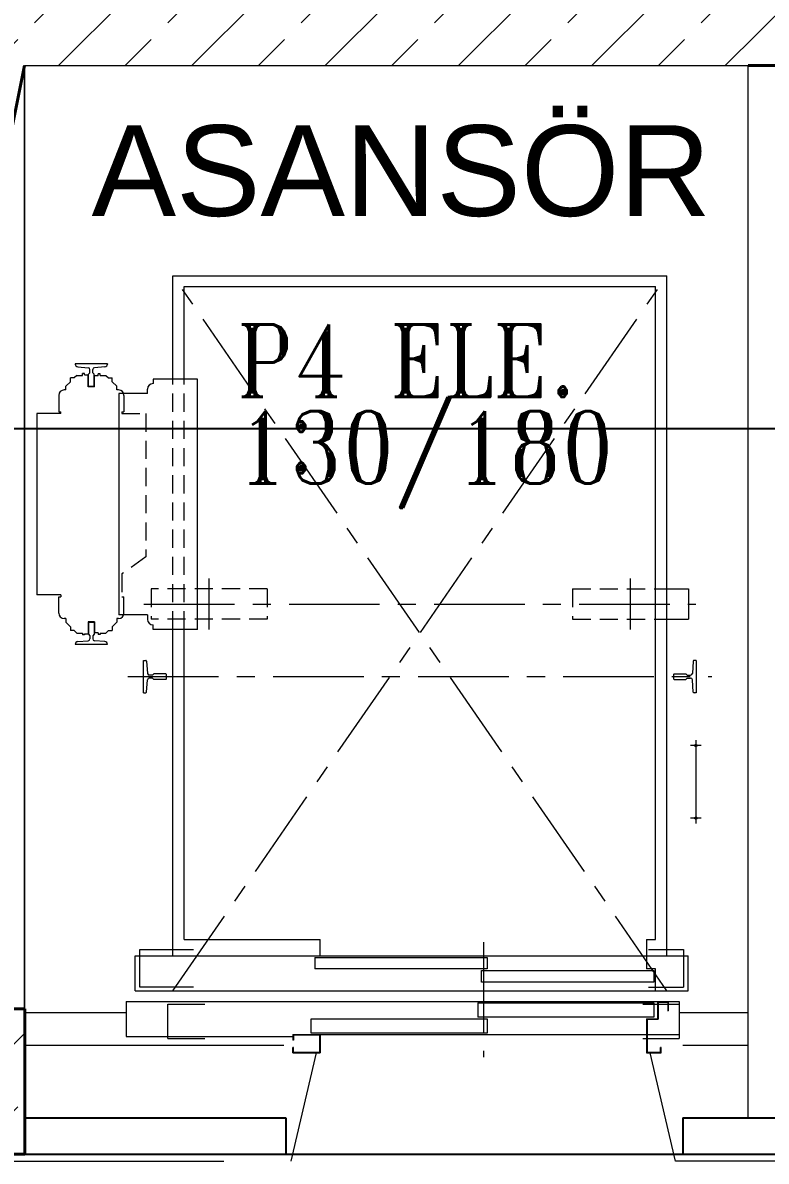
# Model space of a CAD drawing. Header units: millimetres. Extents: x -106996 to 276536, y -21995 to 37993.
# Drawn here: x -81780 to -79730, y -1618 to 1520 of the extents above; entities that cross this region are included whole.
import ezdxf

# ---------------------------------------------------------------- set-up
doc = ezdxf.new("R2010")
doc.units = ezdxf.units.MM
doc.header["$LTSCALE"] = 100
for name, pattern in [('CENTERX2', [4, 2.5, -0.5, 0.5, -0.5]), ('DASHED', [0.75, 0.5, -0.25]), ('Nokta & Kesikli', [670.277762, 352.777767, -176.388884, 0, -141.111112]), ('PHANTOM2', [31.75, 15.875, -3.175, 3.175, -3.175, 3.175, -3.175])]:
    doc.linetypes.add(name, pattern=pattern)
for name, color, linetype, lineweight, true_color in [('_aks_Pen_No__1_Pen_No__30', 7, 'Continuous', 25, 0xe6462f), ('_asansör kabin_Pen_No__4', 7, 'Continuous', 25, 0x4a4a4a), ('_kesit çizgisi_Pen_No__30', 7, 'Continuous', 25, 0xe6462f), ('_Yazı_Pen_No__142', 7, 'Continuous', 18, 0x00506a), ('Interior - Partition_Pen_No__6', 7, 'Continuous', 15, 0x5f5f5f), ('kolon_Pen_No__2_Pen_No__2', 7, 'Continuous', 40, 0x353535), ('kolon_Pen_No__2_Pen_No__4', 7, 'Continuous', 25, 0x4a4a4a)]:
    doc.layers.add(name, color=color, linetype=linetype, lineweight=lineweight, true_color=true_color)
doc.layers.add('_asansör kabin_Pen_No__5', color=250, linetype='Continuous', lineweight=20)
doc.layers.add('_Duvar-Perde_Pen_No__5', color=250, linetype='Continuous', lineweight=20)
doc.styles.add('GENERATED_STYLE_2', font='arial.ttf')
doc.styles.add('GENERATED_STYLE_5', font='romant.shx')

msp = doc.modelspace()

# ---------------------------------------------------------------- hatches: boundary and pattern name
at = {"layer": '_Duvar-Perde_Pen_No__5', "linetype": 'Continuous'}
h = msp.add_hatch(dxfattribs=at)
h.set_pattern_fill('DÜZ___KESIK', color=9, style=0, pattern_type=2)
h.set_pattern_definition([(45, (-762076.83, -30745.37), (-183.84776, 183.84776), []), (45, (-762168.75, -30653.45), (-183.84776, 183.84776), [194.99999, -65])])
h.paths.add_polyline_path([(-82893.2817218, -1597.881026), (-81774.8537045, -1597.8811068), (-81774.8537045, -1197.8813293), (-82302.1982095, -1197.8813293), (-81775.370157, 1402.23217), (-75590.305333, 1402.2319798), (-75590.305333, -1597.8813947), (-75290.305333, -1597.8813947), (-75290.305333, 1402.2319934), (-70941.8548713, 1402.23217), (-70941.8548713, -1597.881026), (-70541.854859, -1597.881026), (-70541.854859, 1802.1188054), (-76911.8472297, 1802.1188054), (-76911.8472297, 4202.2672834), (-73611.8474044, 4202.2672834), (-73611.8474044, 4602.1190762), (-78011.7900221, 4602.1190762), (-78011.7900221, 4202.2672834), (-77311.7900927, 4202.2672834), (-77311.7900927, 1802.1188054), (-81694.3462227, 1802.1188054), (-81127.0175588, 4602.1190762), (-81636.9846952, 4602.1190762)])

# ---------------------------------------------------------------- linework, layer by layer
at = {"layer": '_aks_Pen_No__1_Pen_No__30', "color": 9, "linetype": 'Continuous'}
msp.add_line((-81055.305333, -1597.8811068), (-79960.305333, -1597.8811068), dxfattribs=at)
at = {"layer": '_asansör kabin_Pen_No__5', "color": 9, "linetype": 'Continuous'}
for p, q in [((-81775.305333, 1402.2323317), (-79780.305333, 1402.2323317)), ((-81775.305333, -1297.7676683), (-81775.305333, 1402.2323317)), ((-79780.305333, -1297.7676683), (-79780.305333, 1402.2323317)), ((-81366.305333, 823.2323317), (-80004.305333, 823.2323317)), ((-81366.305333, 538.2323317), (-81366.305333, 823.2323317)), ((-80004.305333, -1051.7676683), (-80004.305333, 823.2323317)), ((-81335.305333, 793.2323317), (-80035.305333, 793.2323317)), ((-81335.305333, 538.2323317), (-81335.305333, 793.2323317)), ((-80035.305333, -1006.7676683), (-80035.305333, 793.2323317)), ((-81546.805333, 580.2323317), (-81635.805333, 580.2323317)), ((-81635.805333, 580.2323317), (-81635.805333, 579.7251658)), ((-81628.4354678, 571.7500213), (-81599.9114987, 569.4962756)), ((-81554.1751981, 571.7500213), (-81582.6991673, 569.4962756)), ((-81546.805333, 580.2323317), (-81546.805333, 579.7251658)), ((-81638.305333, 541.2323317), (-81648.805333, 541.2323317)), ((-81648.805333, 530.7323317), (-81648.805333, 541.2323317)), ((-81631.305333, 548.2323317), (-81638.305333, 541.2323317)), ((-81631.305333, 548.2323317), (-81615.805333, 548.2323317)), ((-81615.805333, 548.2323317), (-81615.805333, 553.2323317)), ((-81609.805333, 553.2323317), (-81615.805333, 553.2323317)), ((-81609.805333, 550.2323317), (-81609.805333, 553.2323317)), ((-81609.805333, 550.2323317), (-81599.805333, 550.2323317)), ((-81599.805333, 517.2323317), (-81599.805333, 550.2323317)), ((-81599.245333, 551.6323317), (-81595.305333, 555.5723317)), ((-81599.245333, 519.2323317), (-81599.245333, 551.6323317)), ((-81595.305333, 555.5723317), (-81595.305333, 564.5118103)), ((-81587.305333, 555.5723317), (-81587.305333, 564.5118103)), ((-81583.365333, 551.6323317), (-81587.305333, 555.5723317)), ((-81583.365333, 519.2323317), (-81583.365333, 551.6323317)), ((-81582.805333, 517.2323317), (-81582.805333, 547.2323317)), ((-81572.805333, 547.2323317), (-81582.805333, 547.2323317)), ((-81572.805333, 547.2323317), (-81572.805333, 552.2323317)), ((-81566.805333, 552.2323317), (-81572.805333, 552.2323317)), ((-81566.805333, 548.2323317), (-81566.805333, 552.2323317)), ((-81566.805333, 548.2323317), (-81551.305333, 548.2323317)), ((-81551.305333, 548.2323317), (-81544.305333, 541.2323317)), ((-81544.305333, 541.2323317), (-81533.805333, 541.2323317)), ((-81533.805333, 530.7323317), (-81533.805333, 541.2323317)), ((-81298.605333, 538.2323317), (-81421.305333, 538.2323317)), ((-81421.305333, 538.2323317), (-81421.305333, 525.7323317)), ((-81298.605333, -151.7676683), (-81298.605333, 538.2323317)), ((-81661.305333, 508.2323317), (-81666.305333, 508.2323317)), ((-81648.805333, 530.7323317), (-81661.305333, 518.2323317)), ((-81661.305333, 508.2323317), (-81661.305333, 518.2323317)), ((-81582.805333, 517.2323317), (-81599.805333, 517.2323317)), ((-81599.245333, 519.2323317), (-81598.245333, 518.2323317)), ((-81598.245333, 518.2323317), (-81584.365333, 518.2323317)), ((-81583.365333, 519.2323317), (-81584.365333, 518.2323317)), ((-81533.805333, 530.7323317), (-81521.305333, 518.2323317)), ((-81521.305333, 508.2323317), (-81521.305333, 518.2323317)), ((-81516.305333, 508.2323317), (-81521.305333, 508.2323317)), ((-81436.305333, 498.2323317), (-81436.305333, 510.7323317)), ((-81681.305333, 493.2323317), (-81681.305333, 448.2323317)), ((-81515.305333, 498.2323317), (-81515.305333, -111.7676683)), ((-81436.305333, 498.2323317), (-81515.305333, 498.2323317)), ((-81741.305333, 443.2323317), (-81741.305333, -56.7676683)), ((-81675.305333, 443.2323317), (-81741.305333, 443.2323317)), ((-81681.305333, 448.2323317), (-81675.305333, 448.2323317)), ((-81675.305333, 443.2323317), (-81675.305333, 448.2323317)), ((-81675.305333, -56.7676683), (-81741.305333, -56.7676683)), ((-81681.305333, -61.7676683), (-81675.305333, -61.7676683)), ((-81681.305333, -106.7676683), (-81681.305333, -61.7676683)), ((-81675.305333, -56.7676683), (-81675.305333, -61.7676683)), ((-80004.305333, -40.2676683), (-79944.305333, -40.2676683)), ((-79944.305333, -40.2676683), (-79944.305333, -123.2676683)), ((-81661.305333, -121.7676683), (-81666.305333, -121.7676683)), ((-81661.305333, -121.7676683), (-81661.305333, -131.7676683)), ((-81516.305333, -121.7676683), (-81521.305333, -121.7676683)), ((-81521.305333, -121.7676683), (-81521.305333, -131.7676683)), ((-81436.305333, -111.7676683), (-81515.305333, -111.7676683)), ((-81436.305333, -111.7676683), (-81436.305333, -124.2676683)), ((-80004.305333, -123.2676683), (-79944.305333, -123.2676683)), ((-81648.805333, -144.2676683), (-81661.305333, -131.7676683)), ((-81648.805333, -144.2676683), (-81648.805333, -154.7676683)), ((-81638.305333, -154.7676683), (-81648.805333, -154.7676683)), ((-81631.305333, -161.7676683), (-81638.305333, -154.7676683)), ((-81599.805333, -130.7676683), (-81599.805333, -163.7676683)), ((-81582.805333, -130.7676683), (-81599.805333, -130.7676683)), ((-81599.245333, -132.7676683), (-81598.245333, -131.7676683)), ((-81599.245333, -132.7676683), (-81599.245333, -165.1676683)), ((-81598.245333, -131.7676683), (-81584.365333, -131.7676683)), ((-81583.365333, -132.7676683), (-81584.365333, -131.7676683)), ((-81583.365333, -132.7676683), (-81583.365333, -165.1676683)), ((-81582.805333, -130.7676683), (-81582.805333, -160.7676683)), ((-81551.305333, -161.7676683), (-81544.305333, -154.7676683)), ((-81544.305333, -154.7676683), (-81533.805333, -154.7676683)), ((-81533.805333, -144.2676683), (-81521.305333, -131.7676683)), ((-81533.805333, -144.2676683), (-81533.805333, -154.7676683)), ((-81421.305333, -151.7676683), (-81421.305333, -139.2676683)), ((-81298.605333, -151.7676683), (-81421.305333, -151.7676683)), ((-81366.305333, -1051.7676683), (-81366.305333, -151.7676683)), ((-81335.305333, -1006.7676683), (-81335.305333, -151.7676683)), ((-81631.305333, -161.7676683), (-81615.805333, -161.7676683)), ((-81628.4354678, -185.285358), (-81599.9114987, -183.0316123)), ((-81615.805333, -161.7676683), (-81615.805333, -166.7676683)), ((-81609.805333, -166.7676683), (-81615.805333, -166.7676683)), ((-81609.805333, -163.7676683), (-81609.805333, -166.7676683)), ((-81609.805333, -163.7676683), (-81599.805333, -163.7676683)), ((-81599.245333, -165.1676683), (-81595.305333, -169.1076683)), ((-81595.305333, -169.1076683), (-81595.305333, -178.047147)), ((-81583.365333, -165.1676683), (-81587.305333, -169.1076683)), ((-81587.305333, -169.1076683), (-81587.305333, -178.047147)), ((-81572.805333, -160.7676683), (-81582.805333, -160.7676683)), ((-81554.1751981, -185.285358), (-81582.6991673, -183.0316123)), ((-81572.805333, -160.7676683), (-81572.805333, -165.7676683)), ((-81566.805333, -165.7676683), (-81572.805333, -165.7676683)), ((-81566.805333, -161.7676683), (-81551.305333, -161.7676683)), ((-81566.805333, -161.7676683), (-81566.805333, -165.7676683)), ((-81635.805333, -193.7676683), (-81635.805333, -193.2605025)), ((-81546.805333, -193.7676683), (-81635.805333, -193.7676683)), ((-81546.805333, -193.7676683), (-81546.805333, -193.2605025)), ((-81447.305333, -326.2676683), (-81447.305333, -237.2676683)), ((-81447.305333, -237.2676683), (-81441.2535415, -237.2676683)), ((-81439.2597554, -239.1101346), (-81436.5692769, -273.1615026)), ((-79931.3509105, -239.1101346), (-79934.041389, -273.1615026)), ((-79923.305333, -237.2676683), (-79929.3571244, -237.2676683)), ((-79923.305333, -237.2676683), (-79923.305333, -326.2676683)), ((-81422.645333, -277.7676683), (-81431.5848116, -277.7676683)), ((-81418.705333, -273.8276683), (-81422.645333, -277.7676683)), ((-81386.305333, -273.8276683), (-81418.705333, -273.8276683)), ((-81386.305333, -273.8276683), (-81385.305333, -274.8276683)), ((-81385.305333, -274.8276683), (-81385.305333, -288.7076683)), ((-79984.305333, -273.8276683), (-79985.305333, -274.8276683)), ((-79985.305333, -288.7076683), (-79985.305333, -274.8276683)), ((-79984.305333, -273.8276683), (-79951.905333, -273.8276683)), ((-79951.905333, -273.8276683), (-79947.965333, -277.7676683)), ((-79947.965333, -277.7676683), (-79939.0258543, -277.7676683)), ((-81439.2597554, -324.4252021), (-81436.5692769, -290.373834)), ((-81422.645333, -285.7676683), (-81431.5848116, -285.7676683)), ((-81418.705333, -289.7076683), (-81422.645333, -285.7676683)), ((-81386.305333, -289.7076683), (-81418.705333, -289.7076683)), ((-81386.305333, -289.7076683), (-81385.305333, -288.7076683)), ((-79984.305333, -289.7076683), (-79985.305333, -288.7076683)), ((-79984.305333, -289.7076683), (-79951.905333, -289.7076683)), ((-79951.905333, -289.7076683), (-79947.965333, -285.7676683)), ((-79947.965333, -285.7676683), (-79939.0258543, -285.7676683)), ((-79931.3509105, -324.4252021), (-79934.041389, -290.373834)), ((-81447.305333, -326.2676683), (-81441.2535415, -326.2676683)), ((-79923.305333, -326.2676683), (-79929.3571244, -326.2676683)), ((-81335.305333, -1006.7676683), (-80960.305333, -1006.7676683)), ((-80960.305333, -1051.7676683), (-80960.305333, -1006.7676683)), ((-80060.305333, -1006.7676683), (-80035.305333, -1006.7676683)), ((-80060.305333, -1006.7676683), (-80060.305333, -1087.7676683)), ((-81470.305333, -1051.7676683), (-79945.305333, -1051.7676683)), ((-81470.305333, -1147.7676683), (-81470.305333, -1051.7676683)), ((-80975.305333, -1055.7676683), (-80500.305333, -1055.7676683)), ((-80975.305333, -1055.7676683), (-80975.305333, -1087.7676683)), ((-80500.305333, -1055.7676683), (-80500.305333, -1087.7676683)), ((-79945.305333, -1147.7676683), (-79945.305333, -1051.7676683)), ((-80500.305333, -1087.7676683), (-80975.305333, -1087.7676683)), ((-80515.305333, -1091.7676683), (-80040.305333, -1091.7676683)), ((-80515.305333, -1123.7676683), (-80515.305333, -1091.7676683)), ((-80035.305333, -1087.7676683), (-80060.305333, -1087.7676683)), ((-80040.305333, -1091.7676683), (-80040.305333, -1123.7676683)), ((-80035.305333, -1147.7676683), (-80035.305333, -1087.7676683)), ((-80040.305333, -1123.7676683), (-80515.305333, -1123.7676683)), ((-81470.305333, -1147.7676683), (-79945.305333, -1147.7676683)), ((-81495.305333, -1177.7676683), (-81495.305333, -1273.7676683)), ((-81495.305333, -1177.7676683), (-79970.305333, -1177.7676683)), ((-80525.305333, -1180.7676683), (-80525.305333, -1220.7676683)), ((-80525.305333, -1180.7676683), (-80040.305333, -1180.7676683)), ((-80040.305333, -1180.7676683), (-80040.305333, -1220.7676683)), ((-80030.305333, -1177.7676683), (-80030.305333, -1224.7676683)), ((-80028.705333, -1179.3676683), (-80028.705333, -1226.3676683)), ((-80028.705333, -1179.3676683), (-80001.905333, -1179.3676683)), ((-80001.905333, -1179.3676683), (-80001.905333, -1202.7676683)), ((-80000.305333, -1177.7676683), (-80000.305333, -1202.7676683)), ((-79970.305333, -1177.7676683), (-79970.305333, -1268.7676683)), ((-81775.305333, -1207.7676683), (-81495.305333, -1207.7676683)), ((-80040.305333, -1220.7676683), (-80525.305333, -1220.7676683)), ((-80001.905333, -1202.7676683), (-80000.305333, -1202.7676683)), ((-79970.305333, -1207.7676683), (-79780.305333, -1207.7676683)), ((-80985.305333, -1224.7676683), (-80500.305333, -1224.7676683)), ((-80985.305333, -1264.7676683), (-80985.305333, -1224.7676683)), ((-80500.305333, -1224.7676683), (-80500.305333, -1264.7676683)), ((-80060.305333, -1224.7676683), (-80030.305333, -1224.7676683)), ((-80060.305333, -1224.7676683), (-80060.305333, -1318.7676683)), ((-80058.705333, -1226.3676683), (-80028.705333, -1226.3676683)), ((-80058.705333, -1226.3676683), (-80058.705333, -1317.1676683)), ((-81495.305333, -1273.7676683), (-81035.305333, -1273.7676683)), ((-81035.305333, -1268.7676683), (-79970.305333, -1268.7676683)), ((-81035.305333, -1268.7676683), (-81035.305333, -1283.7676683)), ((-81033.705333, -1283.7676683), (-81035.305333, -1283.7676683)), ((-81033.705333, -1270.3676683), (-81033.705333, -1283.7676683)), ((-80961.905333, -1270.3676683), (-81033.705333, -1270.3676683)), ((-80500.305333, -1264.7676683), (-80985.305333, -1264.7676683)), ((-80961.905333, -1270.3676683), (-80961.905333, -1317.1676683)), ((-80960.305333, -1268.7676683), (-80960.305333, -1318.7676683)), ((-81775.305333, -1297.7676683), (-81060.305333, -1297.7676683)), ((-81035.305333, -1318.7676683), (-81035.305333, -1303.7676683)), ((-81033.705333, -1303.7676683), (-81035.305333, -1303.7676683)), ((-81033.705333, -1317.1676683), (-81033.705333, -1303.7676683)), ((-81033.705333, -1317.1676683), (-80961.905333, -1317.1676683)), ((-80058.705333, -1317.1676683), (-80021.905333, -1317.1676683)), ((-80021.905333, -1317.1676683), (-80021.905333, -1303.7676683)), ((-80020.305333, -1303.7676683), (-80021.905333, -1303.7676683)), ((-80020.305333, -1318.7676683), (-80020.305333, -1303.7676683)), ((-79960.305333, -1297.7676683), (-79780.305333, -1297.7676683)), ((-81035.305333, -1318.7676683), (-80960.305333, -1318.7676683)), ((-80060.305333, -1318.7676683), (-80020.3060642, -1318.7676683))]:
    msp.add_line(p, q, dxfattribs=at)
at = {"layer": '_asansör kabin_Pen_No__5', "color": 9, "linetype": 'CENTERX2'}
for p, q in [((-81366.305333, -1147.7676683), (-80004.305333, 823.2323317)), ((-80004.305333, -1147.7676683), (-81366.305333, 823.2323317)), ((-81266.305333, -151.7676683), (-81266.305333, -11.7676683)), ((-80104.305333, -151.7676683), (-80104.305333, -11.7676683)), ((-81446.305333, -81.7676683), (-79924.305333, -81.7676683)), ((-81490.305333, -281.7676683), (-79880.305333, -281.7676683)), ((-79924.305333, -456.7676683), (-79924.305333, -686.7676683)), ((-79909.305333, -471.7676683), (-79939.305333, -471.7676683)), ((-79909.305333, -671.7676683), (-79939.305333, -671.7676683)), ((-80510.305333, -1013.6404878), (-80510.305333, -1331.1570493))]:
    msp.add_line(p, q, dxfattribs=at)
at = {"layer": '_asansör kabin_Pen_No__5', "color": 9, "linetype": 'DASHED'}
for p, q in [((-81366.305333, -151.7676683), (-81366.305333, 538.2323317)), ((-81335.305333, -151.7676683), (-81335.305333, 538.2323317)), ((-81501.305333, 493.2323317), (-81501.305333, 448.2323317)), ((-81507.3053514, 443.2323384), (-81441.3053514, 443.2323384)), ((-81507.305333, 448.2323317), (-81501.305333, 448.2323317)), ((-81507.305333, 448.2323317), (-81507.305333, 443.2323317)), ((-81441.305333, 443.2323317), (-81441.305333, 48.2323317)), ((-81441.305333, 48.2323317), (-81507.305333, 1.0894745)), ((-81507.305333, 1.0894745), (-81507.305333, -61.7676683)), ((-81507.305333, -61.7676683), (-81501.305333, -61.7676683)), ((-81501.305333, -106.7676683), (-81501.305333, -61.7676683)), ((-81426.305333, -40.2676683), (-81426.305333, -123.2676683)), ((-81106.305333, -40.2676683), (-81426.305333, -40.2676683)), ((-81106.305333, -40.2676683), (-81106.305333, -123.2676683)), ((-80264.305333, -40.2676683), (-80264.305333, -123.2676683)), ((-80264.305333, -40.2676683), (-80004.305333, -40.2676683)), ((-81106.305333, -123.2676683), (-81426.305333, -123.2676683)), ((-80264.305333, -123.2676683), (-80004.305333, -123.2676683))]:
    msp.add_line(p, q, dxfattribs=at)
at = {"layer": '_asansör kabin_Pen_No__5', "color": 9, "linetype": 'PHANTOM2'}
for p, q in [((-81457.305333, -1034.2676683), (-81309.305333, -1034.2676683)), ((-81457.305333, -1137.7676683), (-81457.305333, -1034.2676683)), ((-80055.305333, -1034.2676683), (-79958.305333, -1034.2676683)), ((-79958.305333, -1034.2676683), (-79958.305333, -1137.7676683)), ((-81309.305333, -1137.7676683), (-81457.305333, -1137.7676683)), ((-80055.305333, -1137.7676683), (-79958.305333, -1137.7676683)), ((-81380.305333, -1279.7676683), (-81380.305333, -1184.7676683)), ((-81380.305333, -1184.7676683), (-81278.8221582, -1184.7676683)), ((-80070.3054555, -1184.7676683), (-79970.305333, -1184.7676683)), ((-81380.305333, -1279.7676683), (-81278.8221582, -1279.7676683)), ((-80070.3054555, -1279.7676683), (-79970.305333, -1279.7676683)), ((-79970.305333, -1268.7676683), (-79970.305333, -1279.7676683)), ((-81040.504872, -1617.6171346), (-80970.305333, -1318.7676683)), ((-79980.1057939, -1617.6171346), (-80050.305333, -1318.7676683)), ((-82813.5390603, -1617.6171346), (-81040.504872, -1617.6171346)), ((-78945.504872, -1617.6171346), (-79980.1057939, -1617.6171346))]:
    msp.add_line(p, q, dxfattribs=at)
at = {"layer": '_asansör kabin_Pen_No__5', "color": 9, "linetype": 'CENTERX2'}
for centre in [(-79924.305333, -471.7676683), (-79924.305333, -671.7676683)]:
    msp.add_circle(centre, 3, dxfattribs=at)
at = {"layer": '_asansör kabin_Pen_No__5', "color": 9, "linetype": 'Continuous'}
for centre, radius, start, end in [((-81627.805333, 579.7251658), 8, 180, 265.482311714), ((-81600.305333, 564.5118103), 5, 0, 85.482311714), ((-81582.305333, 564.5118103), 5, 94.517688286, 180), ((-81554.805333, 579.7251658), 8, 274.517688286, 0), ((-81666.305333, 493.2323317), 15, 90, 180), ((-81516.305333, 493.2323317), 15, 0, 90), ((-81421.305333, 510.7323317), 15, 90, 180), ((-81666.305333, -106.7676683), 15, 180, 270), ((-81516.305333, -106.7676683), 15, 270, 0), ((-81421.305333, -124.2676683), 15, 180, 270), ((-81627.805333, -193.2605025), 8, 94.517688286, 180), ((-81600.305333, -178.047147), 5, 274.517688286, 0), ((-81582.305333, -178.047147), 5, 180, 265.482311714), ((-81554.805333, -193.2605025), 8, 0, 85.482311714), ((-81441.2535415, -239.2676683), 2, 4.5176883056, 90), ((-79929.3571244, -239.2676683), 2, 90, 175.4823116944), ((-81431.5848116, -272.7676683), 5, 184.5176883056, 270), ((-79939.0258543, -272.7676683), 5, 270, 355.4823116944), ((-81431.5848116, -290.7676683), 5, 90, 175.4823116944), ((-79939.0258543, -290.7676683), 5, 4.5176883056, 90), ((-81441.2535415, -324.2676683), 2, 270, 355.4823116944), ((-79929.3571244, -324.2676683), 2, 184.5176883056, 270)]:
    msp.add_arc(centre, radius, start, end, dxfattribs=at)
at = {"layer": '_kesit çizgisi_Pen_No__30', "color": 9, "linetype": 'Nokta & Kesikli'}
msp.add_line((-64156.7732287, 401.4488258), (-93467.8975232, 401.4488258), dxfattribs=at)
at = {"layer": 'Interior - Partition_Pen_No__6', "color": 9, "linetype": 'Continuous'}
for p, q in [((-81774.8537045, -1197.8813293), (-81774.8537045, 1402.231944)), ((-79780.305333, -1497.8813947), (-79780.305333, -1297.7676683))]:
    msp.add_line(p, q, dxfattribs=at)
at = {"layer": 'kolon_Pen_No__2_Pen_No__2', "color": 9, "linetype": 'Continuous'}
for p, q in [((-81775.3700302, 1402.2321665), (-82302.1982095, -1197.8813293)), ((-81775.3700302, 1402.2321665), (-81775.305333, 1402.2323317)), ((-79780.305333, 1402.2323317), (-77585.305333, 1402.2323317)), ((-82302.1982095, -1197.8813293), (-81774.8537045, -1197.8813293)), ((-81774.8537045, -1197.8813293), (-81774.8537045, -1597.8811068)), ((-81774.8537045, -1597.8811068), (-82893.277328, -1597.8811068))]:
    msp.add_line(p, q, dxfattribs=at)
at = {"layer": 'kolon_Pen_No__2_Pen_No__4', "color": 9, "linetype": 'Continuous'}
for p, q in [((-81774.8537045, -1497.8811068), (-81055.305333, -1497.8811068)), ((-81055.305333, -1497.881007), (-81055.305333, -1597.881007)), ((-79960.305333, -1497.881007), (-79960.305333, -1597.881007)), ((-79960.305333, -1497.8811068), (-78960.305333, -1497.8811068)), ((-81774.8537045, -1597.8811068), (-81055.305333, -1597.8811068)), ((-79960.305333, -1597.8811068), (-78960.305333, -1597.8811068))]:
    msp.add_line(p, q, dxfattribs=at)

# ---------------------------------------------------------------- texts
at = {"layer": '_asansör kabin_Pen_No__4', "color": 1, "linetype": 'Continuous', "insert": (-81191.360333, 688.8628012), "char_height": 200, "attachment_point": 1, "line_spacing_factor": 0.715893, "style": 'GENERATED_STYLE_5'}
msp.add_mtext('\\A1;{\\W0.850000x;\\Fromant.shx;P4 ELE.\\P\\Fromant.shx;130/180}', dxfattribs=at)
at = {"layer": '_Yazı_Pen_No__142', "color": 9, "linetype": 'Continuous', "insert": (-80736.8696844, 1111.1604755), "char_height": 250, "attachment_point": 5, "style": 'GENERATED_STYLE_2'}
msp.add_mtext('\\A1;{\\fArial TUR|b0|i0|c162|p34;ASANSÖR}', dxfattribs=at)

doc.saveas('drawing.dxf')
